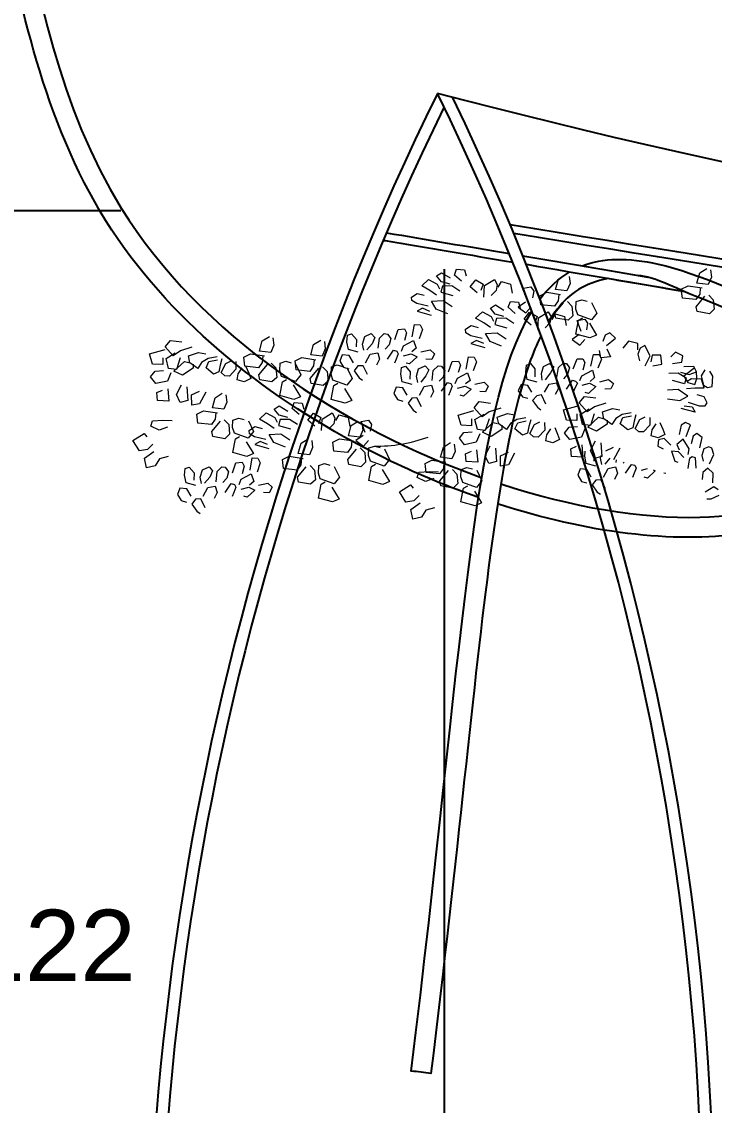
# Model space of a CAD drawing. Header units: metres. Extents: x 10 to 239, y 2 to 253.
# Drawn here: x 34.533 to 36.282, y 173.422 to 176.159 of the extents above; entities that cross this region are included whole.
import ezdxf

# ---------------------------------------------------------------- set-up
doc = ezdxf.new("R2010")
doc.units = ezdxf.units.M
doc.header["$MEASUREMENT"] = 0
doc.layers.get('Defpoints').update_dxf_attribs({"color": 9})
for name, color, linetype in [('-cotas', 252, 'Continuous'), ('1', 7, 'Continuous'), ('1CERCA', 252, 'Continuous'), ('1lianas', 9, 'Continuous')]:
    doc.layers.add(name, color=color, linetype=linetype)
doc.layers.add('bloques veg', color=7, linetype='Continuous', lineweight=0, true_color=0xbbd5a5)
doc.styles.get("Standard").update_dxf_attribs({"font": 'arial.ttf'})
doc.dimstyles.get("Standard").update_dxf_attribs({"dimtxt": 0.18, "dimasz": 0.18, "dimexe": 0.18, "dimexo": 0.0625, "dimgap": 0.09, "dimtad": 0, "dimtih": 1, "dimtoh": 1, "dimdec": 4, "dimzin": 0, "dimdsep": 46, "dimtxsty": 'Standard', "dimcen": 0.09, "dimadec": 0, "dimazin": 0, "dimtfac": 1, "dimtdec": 4, "dimtofl": 0, "dimtmove": 0, "dimatfit": 3, "dimfxl": 1, "dimtolj": 1, "dimtzin": 0, "dimarcsym": 0})

# ---------------------------------------------------------------- blocks, each defined once
blk = doc.blocks.new('A$C0C3707A3')
at = {"layer": 'bloques veg'}
for p, q in [((0.6417, 0.4901), (0.6459, 0.5017)), ((0.6459, 0.5017), (0.662, 0.5009)), ((0.662, 0.5009), (0.6656, 0.4883)), ((1.1335, 0.4979), (1.1476, 0.5069)), ((1.1549, 0.5038), (1.1568, 0.4893)), ((0.5764, 0.468), (0.5902, 0.4806)), ((0.5902, 0.4806), (0.6075, 0.4713)), ((0.6062, 0.4879), (0.6161, 0.4946)), ((0.6158, 0.4761), (0.6062, 0.4879)), ((0.6161, 0.4946), (0.6331, 0.4842)), ((0.6559, 0.4781), (0.6417, 0.4901)), ((0.6737, 0.4664), (0.6846, 0.4809)), ((0.6846, 0.4809), (0.6997, 0.4722)), ((0.7024, 0.4692), (0.7219, 0.4814)), ((0.7219, 0.4814), (0.7275, 0.4717)), ((0.8448, 0.4624), (0.8503, 0.483)), ((0.8717, 0.4889), (0.8736, 0.4744)), ((1.128, 0.4773), (1.1335, 0.4979)), ((1.1568, 0.4893), (1.1506, 0.4747)), ((0.5926, 0.459), (0.5764, 0.468)), ((0.6064, 0.4495), (0.5926, 0.459)), ((0.6075, 0.4713), (0.612, 0.462)), ((0.6181, 0.4673), (0.6149, 0.4554)), ((0.6332, 0.4714), (0.6158, 0.4761)), ((0.6369, 0.4681), (0.6181, 0.4673)), ((0.6528, 0.458), (0.6369, 0.4681)), ((0.6879, 0.4544), (0.6737, 0.4664)), ((0.6997, 0.4722), (0.6951, 0.4595)), ((0.7009, 0.4463), (0.7024, 0.4692)), ((0.7254, 0.4595), (0.7157, 0.4493)), ((0.7275, 0.4717), (0.7254, 0.4595)), ((0.7296, 0.4665), (0.736, 0.4776)), ((0.736, 0.4776), (0.7545, 0.4726)), ((0.7545, 0.4726), (0.7577, 0.4543)), ((0.7802, 0.4646), (0.795, 0.4676)), ((0.7883, 0.4426), (0.7802, 0.4646)), ((0.795, 0.4676), (0.8009, 0.459)), ((0.8009, 0.459), (0.7985, 0.4457)), ((0.8135, 0.4498), (0.827, 0.4567)), ((0.827, 0.4567), (0.855, 0.4527)), ((0.8674, 0.4598), (0.8448, 0.4624)), ((0.8736, 0.4744), (0.8674, 0.4598)), ((1.0967, 0.4647), (1.1102, 0.4716)), ((1.0989, 0.4467), (1.0967, 0.4647)), ((1.1102, 0.4716), (1.1382, 0.4675)), ((1.1506, 0.4747), (1.128, 0.4773)), ((1.1347, 0.4673), (1.1336, 0.4548)), ((0.5564, 0.4454), (0.5677, 0.4529)), ((0.5568, 0.4383), (0.5564, 0.4454)), ((0.5668, 0.4322), (0.5568, 0.4383)), ((0.5677, 0.4529), (0.5818, 0.4491)), ((0.5961, 0.4371), (0.6198, 0.4389)), ((0.6059, 0.4217), (0.5961, 0.4371)), ((0.6149, 0.4554), (0.6388, 0.449)), ((0.6198, 0.4389), (0.6376, 0.4272)), ((0.7502, 0.4261), (0.7544, 0.4377)), ((0.7544, 0.4377), (0.7705, 0.4369)), ((0.7844, 0.4367), (0.7701, 0.4266)), ((0.7705, 0.4369), (0.7741, 0.4243)), ((0.8157, 0.4318), (0.8135, 0.4498)), ((0.8504, 0.4399), (0.8429, 0.4292)), ((0.8437, 0.415), (0.861, 0.436)), ((0.8515, 0.4525), (0.8504, 0.4399)), ((0.8687, 0.4386), (0.8778, 0.4291)), ((0.8856, 0.4235), (0.8861, 0.4385)), ((0.8861, 0.4385), (0.8976, 0.4424)), ((0.8976, 0.4424), (0.9085, 0.4395)), ((0.9172, 0.4372), (0.9277, 0.4158)), ((1.1261, 0.444), (1.0989, 0.4467)), ((1.1336, 0.4548), (1.1261, 0.444)), ((1.1269, 0.4298), (1.1442, 0.4508)), ((1.1519, 0.4534), (1.161, 0.444)), ((1.161, 0.444), (1.1628, 0.4249)), ((0.5899, 0.4272), (0.5668, 0.4322)), ((0.5784, 0.4233), (0.5674, 0.4169)), ((0.5674, 0.4169), (0.5956, 0.4093)), ((0.593, 0.417), (0.5784, 0.4233)), ((0.6289, 0.4121), (0.6059, 0.4217)), ((0.6849, 0.404), (0.6988, 0.4166)), ((0.6988, 0.4166), (0.716, 0.4073)), ((0.7147, 0.424), (0.7246, 0.4306)), ((0.7243, 0.4121), (0.7147, 0.424)), ((0.7246, 0.4306), (0.7416, 0.4202)), ((0.7644, 0.4141), (0.7502, 0.4261)), ((0.7701, 0.4266), (0.7857, 0.4154)), ((0.7822, 0.4024), (0.7931, 0.4169)), ((0.7857, 0.4154), (0.7957, 0.4267)), ((0.7931, 0.4169), (0.8082, 0.4082)), ((0.8109, 0.4052), (0.8304, 0.4174)), ((0.8429, 0.4292), (0.8157, 0.4318)), ((0.8304, 0.4174), (0.836, 0.4078)), ((0.8381, 0.4025), (0.8445, 0.4136)), ((0.8458, 0.4051), (0.8437, 0.415)), ((0.8445, 0.4136), (0.863, 0.4087)), ((0.8778, 0.4291), (0.8796, 0.41)), ((0.8895, 0.412), (0.8856, 0.4235)), ((0.9277, 0.4158), (0.9171, 0.4023)), ((1.1289, 0.42), (1.1269, 0.4298)), ((1.1534, 0.4158), (1.1289, 0.42)), ((1.1628, 0.4249), (1.1534, 0.4158)), ((0.7011, 0.395), (0.6849, 0.404)), ((0.7149, 0.3855), (0.7011, 0.395)), ((0.716, 0.4073), (0.7205, 0.398)), ((0.7266, 0.4033), (0.7234, 0.3914)), ((0.7234, 0.3914), (0.7473, 0.385)), ((0.7417, 0.4074), (0.7243, 0.4121)), ((0.7454, 0.4041), (0.7266, 0.4033)), ((0.7613, 0.394), (0.7454, 0.4041)), ((0.7964, 0.3904), (0.7822, 0.4024)), ((0.8082, 0.4082), (0.8036, 0.3955)), ((0.8094, 0.3823), (0.8109, 0.4052)), ((0.8339, 0.3955), (0.8242, 0.3853)), ((0.836, 0.4078), (0.8339, 0.3955)), ((0.8702, 0.4009), (0.8458, 0.4051)), ((0.863, 0.4087), (0.8662, 0.3903)), ((0.8796, 0.41), (0.8702, 0.4009)), ((0.8861, 0.3734), (0.8912, 0.4011)), ((0.8887, 0.4006), (0.9035, 0.4036)), ((0.8968, 0.3787), (0.8887, 0.4006)), ((0.9171, 0.4023), (0.8895, 0.412)), ((0.8912, 0.4011), (0.8995, 0.4059)), ((0.9035, 0.4036), (0.9094, 0.3951)), ((0.9094, 0.3951), (0.907, 0.3818)), ((0.9129, 0.3953), (0.9275, 0.3716)), ((0.4286, 0.368), (0.4363, 0.3706)), ((0.4363, 0.3706), (0.4462, 0.3598)), ((0.4629, 0.3658), (0.4761, 0.3716)), ((0.4761, 0.3716), (0.4833, 0.3638)), ((0.4923, 0.3626), (0.5017, 0.3717)), ((0.5017, 0.3717), (0.5085, 0.371)), ((0.5085, 0.371), (0.5155, 0.3622)), ((0.5231, 0.3601), (0.5297, 0.3805)), ((0.5297, 0.3805), (0.5428, 0.3816)), ((0.5465, 0.3736), (0.5424, 0.3584)), ((0.5428, 0.3816), (0.5465, 0.3736)), ((0.5583, 0.3658), (0.5626, 0.3903)), ((0.5626, 0.3903), (0.574, 0.3895)), ((0.5785, 0.3802), (0.5724, 0.362)), ((0.574, 0.3895), (0.5785, 0.3802)), ((0.6649, 0.3815), (0.6762, 0.3889)), ((0.6653, 0.3744), (0.6649, 0.3815)), ((0.6753, 0.3682), (0.6653, 0.3744)), ((0.6762, 0.3889), (0.6903, 0.3851)), ((0.7046, 0.3732), (0.7283, 0.3749)), ((0.7144, 0.3577), (0.7046, 0.3732)), ((0.7283, 0.3749), (0.7461, 0.3632)), ((0.8929, 0.3727), (0.8786, 0.3626)), ((0.9143, 0.3658), (0.8861, 0.3734)), ((0.9275, 0.3716), (0.9143, 0.3658)), ((0.945, 0.3716), (0.9404, 0.3588)), ((0.9543, 0.3761), (0.945, 0.3716)), ((0.9656, 0.366), (0.9543, 0.3761)), ((0.0635, 0.3425), (0.0738, 0.3549)), ((0.0738, 0.3549), (0.0963, 0.3523)), ((0.2522, 0.335), (0.2578, 0.3556)), ((0.2578, 0.3556), (0.2718, 0.3646)), ((0.2791, 0.3615), (0.2811, 0.347)), ((0.3552, 0.3283), (0.3607, 0.349)), ((0.3607, 0.349), (0.3748, 0.358)), ((0.3821, 0.3549), (0.384, 0.3404)), ((0.4273, 0.3544), (0.4286, 0.368)), ((0.4303, 0.3396), (0.4273, 0.3544)), ((0.4462, 0.3598), (0.4457, 0.3448)), ((0.4589, 0.3506), (0.4629, 0.3658)), ((0.4614, 0.3383), (0.4589, 0.3506)), ((0.4777, 0.3514), (0.4674, 0.339)), ((0.4833, 0.3638), (0.4777, 0.3514)), ((0.4903, 0.3422), (0.4923, 0.3626)), ((0.512, 0.3491), (0.5039, 0.3408)), ((0.5155, 0.3622), (0.512, 0.3491)), ((0.5406, 0.3473), (0.5609, 0.3581)), ((0.5609, 0.3581), (0.5661, 0.3428)), ((0.6984, 0.3632), (0.6753, 0.3682)), ((0.6869, 0.3593), (0.6759, 0.3529)), ((0.6759, 0.3529), (0.7041, 0.3454)), ((0.7015, 0.353), (0.6869, 0.3593)), ((0.7374, 0.3481), (0.7144, 0.3577)), ((0.8786, 0.3626), (0.8942, 0.3514)), ((0.8942, 0.3514), (0.9042, 0.3627)), ((0.9476, 0.3511), (0.9656, 0.366)), ((0.9919, 0.3602), (0.98, 0.3459)), ((1.0104, 0.3552), (0.9919, 0.3602)), ((1.0104, 0.3424), (1.0104, 0.3552)), ((1.0245, 0.3514), (1.0149, 0.3459)), ((1.0353, 0.3311), (1.0245, 0.3514)), ((0.0316, 0.3278), (0.0631, 0.3368)), ((0.0378, 0.3075), (0.0316, 0.3278)), ((0.0795, 0.3243), (0.0635, 0.3425)), ((0.0653, 0.3188), (0.0834, 0.3302)), ((0.0939, 0.3344), (0.0795, 0.3243)), ((0.1169, 0.3422), (0.0939, 0.3344)), ((0.1098, 0.3243), (0.1303, 0.3316)), ((0.1303, 0.3316), (0.1447, 0.3289)), ((0.221, 0.3224), (0.2344, 0.3293)), ((0.2344, 0.3293), (0.2624, 0.3253)), ((0.2748, 0.3324), (0.2522, 0.335)), ((0.2811, 0.347), (0.2748, 0.3324)), ((0.3778, 0.3258), (0.3552, 0.3283)), ((0.384, 0.3404), (0.3778, 0.3258)), ((0.4182, 0.3289), (0.4136, 0.3162)), ((0.4318, 0.3276), (0.4182, 0.3289)), ((0.4499, 0.3344), (0.4303, 0.3396)), ((0.4405, 0.3125), (0.4318, 0.3276)), ((0.465, 0.3129), (0.4743, 0.3302)), ((0.4743, 0.3302), (0.4891, 0.3332)), ((0.4891, 0.3332), (0.4927, 0.3206)), ((0.5091, 0.3208), (0.5208, 0.3386)), ((0.5208, 0.3386), (0.5273, 0.3369)), ((0.5305, 0.3314), (0.5265, 0.3208)), ((0.5273, 0.3369), (0.5305, 0.3314)), ((0.5366, 0.3367), (0.5406, 0.3473)), ((0.5411, 0.3274), (0.5561, 0.3315)), ((0.5686, 0.3258), (0.5531, 0.3114)), ((0.5561, 0.3315), (0.5686, 0.3258)), ((0.5661, 0.3428), (0.5573, 0.3358)), ((0.5758, 0.3355), (0.5944, 0.3399)), ((0.5944, 0.3399), (0.6027, 0.3318)), ((0.6027, 0.3318), (0.5974, 0.3205)), ((0.6668, 0.3018), (0.6711, 0.3263)), ((0.6711, 0.3263), (0.6825, 0.3256)), ((0.9164, 0.3095), (0.9215, 0.3326)), ((0.9215, 0.3326), (0.9332, 0.333)), ((0.9332, 0.333), (0.9377, 0.3236)), ((0.9363, 0.3262), (0.9333, 0.341)), ((0.9554, 0.3281), (0.9363, 0.3262)), ((0.948, 0.344), (0.9554, 0.3281)), ((1.0149, 0.3459), (1.0106, 0.3342)), ((1.0106, 0.3342), (1.0139, 0.3205)), ((1.0252, 0.3105), (1.0353, 0.3311)), ((1.0392, 0.3324), (1.0368, 0.3191)), ((1.0566, 0.3324), (1.0392, 0.3324)), ((1.0588, 0.3143), (1.0566, 0.3324)), ((1.0861, 0.3384), (1.0767, 0.3293)), ((1.1005, 0.3311), (1.0861, 0.3384)), ((1.0984, 0.3188), (1.1005, 0.3311)), ((0.0585, 0.3066), (0.0378, 0.3075)), ((0.0587, 0.3205), (0.0585, 0.3066)), ((0.0704, 0.2988), (0.0653, 0.3188)), ((0.0806, 0.2937), (0.1022, 0.3135)), ((0.0936, 0.3205), (0.0861, 0.2969)), ((0.1022, 0.3135), (0.1109, 0.3112)), ((0.1131, 0.3106), (0.1098, 0.3243)), ((0.1287, 0.2994), (0.1131, 0.3106)), ((0.1193, 0.3078), (0.1194, 0.2996)), ((0.1365, 0.3113), (0.1287, 0.2994)), ((0.1492, 0.3195), (0.1365, 0.3113)), ((0.1454, 0.3008), (0.151, 0.3132)), ((0.1675, 0.3228), (0.1492, 0.3195)), ((0.151, 0.3132), (0.1683, 0.3168)), ((0.1735, 0.306), (0.1711, 0.2927)), ((0.177, 0.3191), (0.1735, 0.306)), ((0.1755, 0.2916), (0.185, 0.3099)), ((0.185, 0.3099), (0.1958, 0.3152)), ((0.2047, 0.314), (0.2053, 0.2987)), ((0.2231, 0.3044), (0.221, 0.3224)), ((0.2503, 0.3018), (0.2231, 0.3044)), ((0.2579, 0.3125), (0.2503, 0.3018)), ((0.2512, 0.2876), (0.2684, 0.3085)), ((0.2589, 0.3251), (0.2579, 0.3125)), ((0.2761, 0.3111), (0.2852, 0.3017)), ((0.293, 0.2961), (0.2936, 0.3111)), ((0.2936, 0.3111), (0.3051, 0.315)), ((0.3051, 0.315), (0.3159, 0.3121)), ((0.3239, 0.3158), (0.3374, 0.3226)), ((0.326, 0.2978), (0.3239, 0.3158)), ((0.3246, 0.3098), (0.3351, 0.2883)), ((0.3374, 0.3226), (0.3654, 0.3186)), ((0.3608, 0.3059), (0.3533, 0.2951)), ((0.3618, 0.3184), (0.3608, 0.3059)), ((0.379, 0.3045), (0.3881, 0.2951)), ((0.396, 0.2895), (0.3965, 0.3045)), ((0.3965, 0.3045), (0.408, 0.3084)), ((0.408, 0.3084), (0.4188, 0.3055)), ((0.4136, 0.3162), (0.4207, 0.3038)), ((0.4494, 0.3066), (0.4421, 0.2969)), ((0.46, 0.3072), (0.4494, 0.3066)), ((0.4693, 0.2896), (0.46, 0.3072)), ((0.4927, 0.3206), (0.487, 0.3081)), ((0.5265, 0.3208), (0.5231, 0.3124)), ((0.5358, 0.2904), (0.5371, 0.304)), ((0.5371, 0.304), (0.5448, 0.3066)), ((0.5448, 0.3066), (0.5547, 0.2958)), ((0.5531, 0.3114), (0.5465, 0.3131)), ((0.5714, 0.3018), (0.5846, 0.3076)), ((0.5846, 0.3076), (0.5918, 0.2998)), ((0.5974, 0.3205), (0.5859, 0.3212)), ((0.6008, 0.2986), (0.6102, 0.3077)), ((0.6102, 0.3077), (0.617, 0.307)), ((0.617, 0.307), (0.624, 0.2982)), ((0.6316, 0.2962), (0.6382, 0.3165)), ((0.6382, 0.3165), (0.6513, 0.3176)), ((0.655, 0.3097), (0.6509, 0.2945)), ((0.6513, 0.3176), (0.655, 0.3097)), ((0.687, 0.3162), (0.6809, 0.2981)), ((0.6825, 0.3256), (0.687, 0.3162)), ((0.7862, 0.2967), (0.7875, 0.3103)), ((0.7875, 0.3103), (0.7955, 0.314)), ((0.7955, 0.314), (0.8043, 0.3035)), ((0.818, 0.294), (0.8218, 0.3081)), ((0.8218, 0.3081), (0.8339, 0.3142)), ((0.8339, 0.3142), (0.8425, 0.3072)), ((0.8425, 0.3072), (0.8358, 0.2951)), ((0.8484, 0.2859), (0.8515, 0.306)), ((0.8515, 0.306), (0.8606, 0.314)), ((0.8606, 0.314), (0.8677, 0.3144)), ((0.8677, 0.3144), (0.8736, 0.3059)), ((0.8736, 0.3059), (0.8701, 0.2929)), ((0.8812, 0.3038), (0.8889, 0.3239)), ((0.8889, 0.3239), (0.9006, 0.3242)), ((0.9043, 0.3163), (0.9002, 0.3011)), ((0.9006, 0.3242), (0.9043, 0.3163)), ((0.9377, 0.3236), (0.9305, 0.3057)), ((1.0404, 0.3111), (1.0588, 0.3143)), ((1.08, 0.3156), (1.0984, 0.3188)), ((1.1227, 0.31), (1.1028, 0.3095)), ((1.1231, 0.306), (1.1115, 0.2974)), ((1.128, 0.2993), (1.1227, 0.31)), ((0.0344, 0.2817), (0.0433, 0.2932)), ((0.0433, 0.2932), (0.0599, 0.2946)), ((0.0751, 0.2905), (0.0683, 0.2737)), ((0.0861, 0.2969), (0.0704, 0.2988)), ((0.0982, 0.2855), (0.0806, 0.2937)), ((0.1194, 0.2996), (0.0982, 0.2855)), ((0.1607, 0.2885), (0.1454, 0.3008)), ((0.1711, 0.2927), (0.1607, 0.2885)), ((0.183, 0.2849), (0.1755, 0.2916)), ((0.1923, 0.2847), (0.183, 0.2849)), ((0.2053, 0.2987), (0.1923, 0.2847)), ((0.2077, 0.2771), (0.2098, 0.2894)), ((0.2098, 0.2894), (0.2176, 0.3012)), ((0.2253, 0.3038), (0.2311, 0.2906)), ((0.2311, 0.2906), (0.2352, 0.2802)), ((0.2532, 0.2777), (0.2512, 0.2876)), ((0.2871, 0.2826), (0.2777, 0.2735)), ((0.2852, 0.3017), (0.2871, 0.2826)), ((0.2969, 0.2846), (0.293, 0.2961)), ((0.3246, 0.2749), (0.2969, 0.2846)), ((0.3351, 0.2883), (0.3246, 0.2749)), ((0.3533, 0.2951), (0.326, 0.2978)), ((0.3541, 0.2809), (0.3714, 0.3019)), ((0.3881, 0.2951), (0.39, 0.276)), ((0.3998, 0.278), (0.396, 0.2895)), ((0.4207, 0.3038), (0.4316, 0.3009)), ((0.4275, 0.3031), (0.4381, 0.2817)), ((0.4421, 0.2969), (0.4523, 0.2826)), ((0.4523, 0.2826), (0.4593, 0.2783)), ((0.5388, 0.2756), (0.5358, 0.2904)), ((0.5547, 0.2958), (0.5542, 0.2808)), ((0.5674, 0.2866), (0.5714, 0.3018)), ((0.5699, 0.2743), (0.5674, 0.2866)), ((0.5862, 0.2874), (0.5759, 0.275)), ((0.5918, 0.2998), (0.5862, 0.2874)), ((0.5988, 0.2782), (0.6008, 0.2986)), ((0.6205, 0.2852), (0.6124, 0.2769)), ((0.624, 0.2982), (0.6205, 0.2852)), ((0.6451, 0.2728), (0.6491, 0.2833)), ((0.6491, 0.2833), (0.6694, 0.2942)), ((0.6694, 0.2942), (0.6746, 0.2788)), ((0.7892, 0.282), (0.7862, 0.2967)), ((0.8043, 0.3035), (0.8046, 0.2871)), ((0.8192, 0.2809), (0.818, 0.294)), ((0.8358, 0.2951), (0.8252, 0.2816)), ((0.8701, 0.2929), (0.8617, 0.2835)), ((0.8947, 0.2805), (0.8984, 0.2899)), ((0.8984, 0.2899), (0.9201, 0.3016)), ((0.9242, 0.2865), (0.9151, 0.2785)), ((0.9201, 0.3016), (0.9242, 0.2865)), ((0.9347, 0.2779), (0.9522, 0.2825)), ((0.9522, 0.2825), (0.9619, 0.2752)), ((1.0726, 0.2966), (1.0914, 0.2974)), ((1.0914, 0.2974), (1.1074, 0.2873)), ((1.0964, 0.2984), (1.1137, 0.2938)), ((1.1115, 0.2974), (1.1027, 0.2905)), ((1.1027, 0.2905), (1.1109, 0.2778)), ((1.1074, 0.2873), (1.1042, 0.2754)), ((1.1185, 0.2855), (1.11, 0.2797)), ((1.1137, 0.2938), (1.128, 0.2993)), ((1.1381, 0.2849), (1.1185, 0.2855)), ((1.125, 0.274), (1.1293, 0.2857)), ((1.1293, 0.2857), (1.1285, 0.2999)), ((1.1451, 0.3032), (1.1379, 0.2916)), ((1.1379, 0.2916), (1.1422, 0.2729)), ((1.1438, 0.2671), (1.1381, 0.2849)), ((1.161, 0.2912), (1.1547, 0.3006)), ((1.1601, 0.2705), (1.161, 0.2912)), ((0.0448, 0.2684), (0.0344, 0.2817)), ((0.0683, 0.2737), (0.0448, 0.2684)), ((0.0867, 0.2467), (0.0965, 0.2662)), ((0.1071, 0.2622), (0.1091, 0.2349)), ((0.2218, 0.2733), (0.2077, 0.2771)), ((0.2352, 0.2802), (0.2218, 0.2733)), ((0.2777, 0.2735), (0.2532, 0.2777)), ((0.2935, 0.246), (0.2986, 0.2737)), ((0.2986, 0.2737), (0.3069, 0.2785)), ((0.3204, 0.2679), (0.3349, 0.2442)), ((0.3561, 0.2711), (0.3541, 0.2809)), ((0.3806, 0.2669), (0.3561, 0.2711)), ((0.39, 0.276), (0.3806, 0.2669)), ((0.3965, 0.2393), (0.4016, 0.267)), ((0.4275, 0.2682), (0.3998, 0.278)), ((0.4016, 0.267), (0.4098, 0.2718)), ((0.4233, 0.2612), (0.4379, 0.2375)), ((0.4381, 0.2817), (0.4275, 0.2682)), ((0.5267, 0.2649), (0.5221, 0.2522)), ((0.5403, 0.2636), (0.5267, 0.2649)), ((0.5584, 0.2704), (0.5388, 0.2756)), ((0.549, 0.2485), (0.5403, 0.2636)), ((0.5735, 0.2489), (0.5828, 0.2662)), ((0.5828, 0.2662), (0.5976, 0.2692)), ((0.5976, 0.2692), (0.6012, 0.2566)), ((0.6176, 0.2569), (0.6293, 0.2747)), ((0.6293, 0.2747), (0.6358, 0.2729)), ((0.639, 0.2674), (0.635, 0.2569)), ((0.6358, 0.2729), (0.639, 0.2674)), ((0.6496, 0.2634), (0.6646, 0.2675)), ((0.6771, 0.2619), (0.6616, 0.2474)), ((0.6646, 0.2675), (0.6771, 0.2619)), ((0.6746, 0.2788), (0.6658, 0.2719)), ((0.6843, 0.2716), (0.7029, 0.2759)), ((0.7029, 0.2759), (0.7112, 0.2678)), ((0.7112, 0.2678), (0.7059, 0.2565)), ((0.777, 0.2713), (0.7714, 0.2588)), ((0.7906, 0.2699), (0.777, 0.2713)), ((0.8088, 0.2767), (0.7892, 0.282)), ((0.7986, 0.2562), (0.7906, 0.2699)), ((0.8242, 0.2563), (0.8332, 0.2725)), ((0.8332, 0.2725), (0.848, 0.2755)), ((0.8519, 0.264), (0.8451, 0.2518)), ((0.848, 0.2755), (0.8519, 0.264)), ((0.8679, 0.2632), (0.8797, 0.281)), ((0.8797, 0.281), (0.8862, 0.2792)), ((0.8843, 0.2635), (0.8812, 0.2561)), ((0.8897, 0.2748), (0.8843, 0.2635)), ((0.8862, 0.2792), (0.8897, 0.2748)), ((0.8992, 0.2711), (0.9142, 0.2752)), ((0.9264, 0.2685), (0.9122, 0.2548)), ((0.9142, 0.2752), (0.9264, 0.2685)), ((0.9565, 0.2639), (0.9448, 0.2635)), ((0.9619, 0.2752), (0.9565, 0.2639)), ((1.0917, 0.2636), (1.0704, 0.2623)), ((1.1042, 0.2754), (1.0803, 0.2818)), ((1.1114, 0.2502), (1.0917, 0.2636)), ((1.1086, 0.2661), (1.1253, 0.2674)), ((1.1109, 0.2778), (1.125, 0.274)), ((1.1253, 0.2674), (1.1438, 0.2671)), ((1.1422, 0.2729), (1.1503, 0.2684)), ((1.1503, 0.2684), (1.1601, 0.2705)), ((0.0469, 0.2504), (0.0587, 0.2554)), ((0.0486, 0.2348), (0.0469, 0.2504)), ((0.0689, 0.2585), (0.0715, 0.2334)), ((0.094, 0.2308), (0.0867, 0.2467)), ((0.1169, 0.2468), (0.1329, 0.2541)), ((0.1171, 0.2258), (0.1169, 0.2468)), ((0.1451, 0.252), (0.133, 0.2285)), ((0.1587, 0.2204), (0.1643, 0.2411)), ((0.1643, 0.2411), (0.1783, 0.2501)), ((0.1856, 0.247), (0.1876, 0.2325)), ((0.3218, 0.2384), (0.2935, 0.246)), ((0.3349, 0.2442), (0.3218, 0.2384)), ((0.4247, 0.2318), (0.3965, 0.2393)), ((0.5221, 0.2522), (0.5292, 0.2398)), ((0.5292, 0.2398), (0.5401, 0.2369)), ((0.5579, 0.2426), (0.5506, 0.2329)), ((0.5685, 0.2433), (0.5579, 0.2426)), ((0.5778, 0.2257), (0.5685, 0.2433)), ((0.6012, 0.2566), (0.5955, 0.2442)), ((0.635, 0.2569), (0.6316, 0.2485)), ((0.6616, 0.2474), (0.655, 0.2492)), ((0.7059, 0.2565), (0.6944, 0.2572)), ((0.7714, 0.2588), (0.7799, 0.2472)), ((0.7799, 0.2472), (0.7908, 0.2443)), ((0.8083, 0.2489), (0.7999, 0.2395)), ((0.7999, 0.2395), (0.8104, 0.2263)), ((0.8181, 0.2509), (0.8083, 0.2489)), ((0.8271, 0.2323), (0.8181, 0.2509)), ((0.8938, 0.2359), (0.9041, 0.2482)), ((0.9041, 0.2482), (0.9267, 0.2457)), ((0.9122, 0.2548), (0.9057, 0.2566)), ((1.0704, 0.2449), (1.0951, 0.2418)), ((1.0951, 0.2418), (1.1114, 0.2502)), ((1.1438, 0.2497), (1.1297, 0.2534)), ((1.1499, 0.2376), (1.1438, 0.2497)), ((0.0715, 0.2334), (0.0486, 0.2348)), ((0.1091, 0.2349), (0.094, 0.2308)), ((0.133, 0.2285), (0.1171, 0.2258)), ((0.1813, 0.2179), (0.1587, 0.2204)), ((0.1876, 0.2325), (0.1813, 0.2179)), ((0.2827, 0.2186), (0.2927, 0.2253)), ((0.2923, 0.2067), (0.2827, 0.2186)), ((0.2927, 0.2253), (0.3097, 0.2149)), ((0.3182, 0.2207), (0.3225, 0.2324)), ((0.3324, 0.2088), (0.3182, 0.2207)), ((0.3225, 0.2324), (0.3386, 0.2316)), ((0.3386, 0.2316), (0.3422, 0.219)), ((0.4379, 0.2375), (0.4247, 0.2318)), ((0.5506, 0.2329), (0.5608, 0.2186)), ((0.5608, 0.2186), (0.5678, 0.2144)), ((0.6512, 0.2096), (0.6827, 0.2186)), ((0.683, 0.2243), (0.6933, 0.2367)), ((0.6991, 0.2061), (0.683, 0.2243)), ((0.6933, 0.2367), (0.7159, 0.2341)), ((0.7364, 0.224), (0.7134, 0.2162)), ((0.8104, 0.2263), (0.8171, 0.221)), ((0.862, 0.2211), (0.8935, 0.2302)), ((0.8682, 0.2009), (0.862, 0.2211)), ((0.9099, 0.2176), (0.8938, 0.2359)), ((0.8956, 0.2121), (0.9138, 0.2235)), ((0.9242, 0.2277), (0.9099, 0.2176)), ((0.9472, 0.2355), (0.9242, 0.2277)), ((0.9401, 0.2177), (0.9607, 0.2249)), ((0.9434, 0.204), (0.9401, 0.2177)), ((0.9607, 0.2249), (0.9751, 0.2222)), ((1.1261, 0.2183), (1.0979, 0.2259)), ((1.104, 0.2312), (1.1197, 0.2293)), ((1.1117, 0.2385), (1.1342, 0.2313)), ((1.1197, 0.2293), (1.1261, 0.2183)), ((1.1342, 0.2313), (1.1459, 0.2316)), ((1.1459, 0.2316), (1.1499, 0.2376)), ((0.1274, 0.2079), (0.1409, 0.2147)), ((0.1296, 0.1898), (0.1274, 0.2079)), ((0.1409, 0.2147), (0.1689, 0.2107)), ((0.1644, 0.198), (0.1568, 0.1872)), ((0.1654, 0.2105), (0.1644, 0.198)), ((0.1826, 0.1966), (0.1917, 0.1872)), ((0.1995, 0.1816), (0.2, 0.1966)), ((0.2, 0.1966), (0.2116, 0.2005)), ((0.2116, 0.2005), (0.2224, 0.1976)), ((0.253, 0.1987), (0.2668, 0.2113)), ((0.2692, 0.1897), (0.253, 0.1987)), ((0.2668, 0.2113), (0.2841, 0.202)), ((0.2841, 0.202), (0.2886, 0.1926)), ((0.2946, 0.198), (0.2914, 0.186)), ((0.3097, 0.2021), (0.2923, 0.2067)), ((0.3135, 0.1987), (0.2946, 0.198)), ((0.3294, 0.1887), (0.3135, 0.1987)), ((0.3502, 0.197), (0.3611, 0.2116)), ((0.3645, 0.1851), (0.3502, 0.197)), ((0.3611, 0.2116), (0.3762, 0.2029)), ((0.3762, 0.2029), (0.3717, 0.1901)), ((0.3774, 0.177), (0.3789, 0.1998)), ((0.3789, 0.1998), (0.3985, 0.212)), ((0.3985, 0.212), (0.404, 0.2024)), ((0.404, 0.2024), (0.4019, 0.1902)), ((0.4061, 0.1972), (0.4126, 0.2083)), ((0.4126, 0.2083), (0.431, 0.2033)), ((0.431, 0.2033), (0.4343, 0.185)), ((0.4371, 0.1869), (0.4512, 0.1959)), ((0.4568, 0.1952), (0.4716, 0.1983)), ((0.4716, 0.1983), (0.4774, 0.1897)), ((0.6574, 0.1893), (0.6512, 0.2096)), ((0.6783, 0.2023), (0.6781, 0.1884)), ((0.6848, 0.2006), (0.703, 0.212)), ((0.6899, 0.1806), (0.6848, 0.2006)), ((0.7134, 0.2162), (0.6991, 0.2061)), ((0.7132, 0.2023), (0.7057, 0.1787)), ((0.7293, 0.2061), (0.7499, 0.2134)), ((0.7326, 0.1924), (0.7293, 0.2061)), ((0.7499, 0.2134), (0.7643, 0.2107)), ((0.7688, 0.2013), (0.7561, 0.1931)), ((0.7871, 0.2046), (0.7688, 0.2013)), ((0.7706, 0.195), (0.7878, 0.1986)), ((0.7966, 0.2009), (0.7931, 0.1878)), ((0.8046, 0.1917), (0.8153, 0.197)), ((0.8243, 0.1958), (0.8248, 0.1805)), ((0.8889, 0.2), (0.8682, 0.2009)), ((0.8891, 0.2139), (0.8889, 0.2)), ((0.9007, 0.1921), (0.8956, 0.2121)), ((0.911, 0.1871), (0.9326, 0.2069)), ((0.924, 0.2138), (0.9165, 0.1902)), ((0.9326, 0.2069), (0.9413, 0.2045)), ((0.9591, 0.1928), (0.9434, 0.204)), ((0.9497, 0.2011), (0.9498, 0.193)), ((0.9669, 0.2047), (0.9591, 0.1928)), ((0.9796, 0.2129), (0.9669, 0.2047)), ((0.9757, 0.1942), (0.9814, 0.2066)), ((0.9979, 0.2161), (0.9796, 0.2129)), ((0.9814, 0.2066), (0.9986, 0.2101)), ((1.0039, 0.1994), (1.0015, 0.1861)), ((1.0074, 0.2124), (1.0039, 0.1994)), ((1.0058, 0.1849), (1.0154, 0.2033)), ((1.0154, 0.2033), (1.0261, 0.2086)), ((1.0351, 0.2073), (1.0357, 0.1921)), ((1.0556, 0.1972), (1.0614, 0.184)), ((1.1067, 0.1979), (1.0981, 0.1921)), ((1.1169, 0.1929), (1.1067, 0.1979)), ((0.0356, 0.1831), (0.0386, 0.194)), ((0.0521, 0.1752), (0.0356, 0.1831)), ((0.0386, 0.194), (0.0598, 0.1952)), ((0.0689, 0.1812), (0.0521, 0.1752)), ((0.0598, 0.1952), (0.0784, 0.1949)), ((0.1568, 0.1872), (0.1296, 0.1898)), ((0.1577, 0.173), (0.1749, 0.194)), ((0.1917, 0.1872), (0.1936, 0.1681)), ((0.2034, 0.1701), (0.1995, 0.1816)), ((0.2416, 0.1738), (0.231, 0.1603)), ((0.2311, 0.1952), (0.2416, 0.1738)), ((0.2329, 0.1761), (0.2442, 0.1836)), ((0.2334, 0.169), (0.2329, 0.1761)), ((0.2442, 0.1836), (0.2584, 0.1798)), ((0.2829, 0.1802), (0.2692, 0.1897)), ((0.2914, 0.186), (0.3153, 0.1796)), ((0.4019, 0.1902), (0.3922, 0.18)), ((0.4316, 0.1663), (0.4371, 0.1869)), ((0.4604, 0.1783), (0.4542, 0.1637)), ((0.4649, 0.1733), (0.4568, 0.1952)), ((0.4585, 0.1928), (0.4604, 0.1783)), ((0.4774, 0.1897), (0.475, 0.1764)), ((0.6539, 0.1635), (0.6628, 0.175)), ((0.6781, 0.1884), (0.6574, 0.1893)), ((0.6628, 0.175), (0.6795, 0.1764)), ((0.7057, 0.1787), (0.6899, 0.1806)), ((0.7002, 0.1755), (0.7218, 0.1953)), ((0.7178, 0.1673), (0.7002, 0.1755)), ((0.739, 0.1814), (0.7178, 0.1673)), ((0.7218, 0.1953), (0.7305, 0.193)), ((0.7483, 0.1812), (0.7326, 0.1924)), ((0.7389, 0.1896), (0.739, 0.1814)), ((0.7561, 0.1931), (0.7483, 0.1812)), ((0.7649, 0.1826), (0.7706, 0.195)), ((0.7802, 0.1703), (0.7649, 0.1826)), ((0.7907, 0.1745), (0.7802, 0.1703)), ((0.7931, 0.1878), (0.7907, 0.1745)), ((0.795, 0.1734), (0.8046, 0.1917)), ((0.8248, 0.1805), (0.8118, 0.1665)), ((0.8293, 0.1712), (0.8372, 0.183)), ((0.8448, 0.1856), (0.8506, 0.1724)), ((0.8647, 0.175), (0.8736, 0.1866)), ((0.8751, 0.1618), (0.8647, 0.175)), ((0.8736, 0.1866), (0.8903, 0.188)), ((0.9055, 0.1839), (0.8987, 0.1671)), ((0.9165, 0.1902), (0.9007, 0.1921)), ((0.9286, 0.1789), (0.911, 0.1871)), ((0.9498, 0.193), (0.9286, 0.1789)), ((0.9911, 0.1819), (0.9757, 0.1942)), ((1.0015, 0.1861), (0.9911, 0.1819)), ((1.0133, 0.1783), (1.0058, 0.1849)), ((1.0226, 0.1781), (1.0133, 0.1783)), ((1.0357, 0.1921), (1.0226, 0.1781)), ((1.038, 0.1705), (1.0401, 0.1827)), ((1.0401, 0.1827), (1.048, 0.1946)), ((1.0614, 0.184), (1.0656, 0.1736)), ((1.0981, 0.1921), (1.0943, 0.1733)), ((1.1084, 0.1696), (1.1169, 0.1929)), ((1.1297, 0.1755), (1.1226, 0.1704)), ((1.1405, 0.1679), (1.1297, 0.1755)), ((0, 0.1543), (0.0223, 0.1681)), ((0.013, 0.1333), (0, 0.1543)), ((0.0223, 0.1681), (0.0277, 0.162)), ((0.1597, 0.1632), (0.1577, 0.173)), ((0.1841, 0.1589), (0.1597, 0.1632)), ((0.1936, 0.1681), (0.1841, 0.1589)), ((0.2, 0.1314), (0.2051, 0.1591)), ((0.231, 0.1603), (0.2034, 0.1701)), ((0.2051, 0.1591), (0.2134, 0.1639)), ((0.2268, 0.1533), (0.2414, 0.1296)), ((0.2434, 0.1629), (0.2334, 0.169)), ((0.2664, 0.1578), (0.2434, 0.1629)), ((0.2549, 0.1539), (0.2439, 0.1476)), ((0.2695, 0.1477), (0.2549, 0.1539)), ((0.2726, 0.1678), (0.2964, 0.1696)), ((0.2824, 0.1524), (0.2726, 0.1678)), ((0.3054, 0.1427), (0.2824, 0.1524)), ((0.2964, 0.1696), (0.3141, 0.1579)), ((0.3367, 0.151), (0.3508, 0.16)), ((0.3581, 0.1569), (0.36, 0.1424)), ((0.4003, 0.1537), (0.4138, 0.1606)), ((0.4025, 0.1357), (0.4003, 0.1537)), ((0.4138, 0.1606), (0.4418, 0.1566)), ((0.4542, 0.1637), (0.4316, 0.1663)), ((0.4382, 0.1564), (0.4372, 0.1438)), ((0.461, 0.1674), (0.4466, 0.1573)), ((0.4466, 0.1573), (0.4622, 0.1461)), ((0.4622, 0.1461), (0.4722, 0.1574)), ((0.6223, 0.1452), (0.6363, 0.1542)), ((0.6643, 0.1502), (0.6539, 0.1635)), ((0.6879, 0.1555), (0.6643, 0.1502)), ((0.6947, 0.1723), (0.6879, 0.1555)), ((0.8025, 0.1667), (0.795, 0.1734)), ((0.8118, 0.1665), (0.8025, 0.1667)), ((0.8272, 0.1589), (0.8293, 0.1712)), ((0.8413, 0.1551), (0.8272, 0.1589)), ((0.8548, 0.162), (0.8413, 0.1551)), ((0.8506, 0.1724), (0.8548, 0.162)), ((0.8987, 0.1671), (0.8751, 0.1618)), ((0.917, 0.1401), (0.9269, 0.1595)), ((0.9375, 0.1555), (0.9394, 0.1283)), ((1.0521, 0.1667), (1.038, 0.1705)), ((1.0529, 0.1623), (1.0519, 0.1498)), ((1.0656, 0.1736), (1.0521, 0.1667)), ((1.0641, 0.1651), (1.0529, 0.1623)), ((1.0781, 0.1521), (1.0641, 0.1651)), ((1.1023, 0.1642), (1.0901, 0.1535)), ((1.0901, 0.1535), (1.0943, 0.1431)), ((1.1145, 0.1447), (1.1023, 0.1642)), ((1.1226, 0.1704), (1.1185, 0.1552)), ((1.1361, 0.147), (1.1405, 0.1679)), ((0.0289, 0.1361), (0.013, 0.1333)), ((0.0231, 0.119), (0.0419, 0.1326)), ((0.0399, 0.147), (0.0289, 0.1361)), ((0.2283, 0.1239), (0.2, 0.1314)), ((0.2439, 0.1476), (0.2721, 0.14)), ((0.3312, 0.1303), (0.3367, 0.151)), ((0.3538, 0.1278), (0.3312, 0.1303)), ((0.36, 0.1424), (0.3538, 0.1278)), ((0.4297, 0.1331), (0.4025, 0.1357)), ((0.4372, 0.1438), (0.4297, 0.1331)), ((0.4305, 0.1189), (0.4478, 0.1398)), ((0.4555, 0.1424), (0.4646, 0.133)), ((0.4646, 0.133), (0.4664, 0.1139)), ((0.4724, 0.1274), (0.4729, 0.1424)), ((0.4729, 0.1424), (0.4844, 0.1463)), ((0.4844, 0.1463), (0.4953, 0.1434)), ((0.5039, 0.1411), (0.5145, 0.1196)), ((0.6167, 0.1246), (0.6223, 0.1452)), ((0.6456, 0.1366), (0.6393, 0.122)), ((0.6436, 0.1511), (0.6456, 0.1366)), ((0.6665, 0.1322), (0.6783, 0.1372)), ((0.6681, 0.1166), (0.6665, 0.1322)), ((0.6884, 0.1403), (0.691, 0.1151)), ((0.7062, 0.1285), (0.7161, 0.148)), ((0.7267, 0.144), (0.7286, 0.1167)), ((0.7365, 0.1286), (0.7524, 0.1359)), ((0.7646, 0.1338), (0.7525, 0.1103)), ((0.8773, 0.1437), (0.8891, 0.1487)), ((0.8789, 0.1282), (0.8773, 0.1437)), ((0.8992, 0.1518), (0.9018, 0.1267)), ((0.9056, 0.1288), (0.9065, 0.1387)), ((0.9244, 0.1241), (0.917, 0.1401)), ((0.9244, 0.1339), (0.9239, 0.1193)), ((0.9473, 0.1401), (0.9632, 0.1475)), ((0.9754, 0.1454), (0.9633, 0.1219)), ((1.0519, 0.1498), (1.0622, 0.1447)), ((1.0931, 0.1387), (1.0795, 0.1401)), ((1.0795, 0.1401), (1.0857, 0.1198)), ((1.1041, 0.1277), (1.0931, 0.1387)), ((1.1127, 0.1335), (1.1145, 0.1447)), ((1.1437, 0.145), (1.1402, 0.132)), ((1.1402, 0.132), (1.143, 0.1207)), ((1.1541, 0.1492), (1.1437, 0.145)), ((1.1603, 0.1463), (1.1541, 0.1492)), ((1.1554, 0.1151), (1.1639, 0.1337)), ((1.1639, 0.1337), (1.1603, 0.1463)), ((0.0271, 0.0993), (0.0231, 0.119)), ((0.0531, 0.1179), (0.0447, 0.1039)), ((0.0706, 0.1225), (0.0531, 0.1179)), ((0.1996, 0.0908), (0.2062, 0.1111)), ((0.2062, 0.1111), (0.2193, 0.1123)), ((0.2193, 0.1123), (0.223, 0.1043)), ((0.2414, 0.1296), (0.2283, 0.1239)), ((0.2349, 0.0965), (0.2391, 0.121)), ((0.2391, 0.121), (0.2505, 0.1202)), ((0.255, 0.1109), (0.249, 0.0927)), ((0.2505, 0.1202), (0.255, 0.1109)), ((0.2999, 0.1178), (0.3134, 0.1247)), ((0.3021, 0.0998), (0.2999, 0.1178)), ((0.3134, 0.1247), (0.3414, 0.1206)), ((0.3379, 0.1204), (0.3368, 0.1079)), ((0.3725, 0.1065), (0.384, 0.1104)), ((0.384, 0.1104), (0.3949, 0.1075)), ((0.4325, 0.109), (0.4305, 0.1189)), ((0.457, 0.1048), (0.4325, 0.109)), ((0.4664, 0.1139), (0.457, 0.1048)), ((0.4763, 0.1159), (0.4724, 0.1274)), ((0.5039, 0.1062), (0.4763, 0.1159)), ((0.478, 0.105), (0.4862, 0.1098)), ((0.5145, 0.1196), (0.5039, 0.1062)), ((0.5855, 0.112), (0.5989, 0.1189)), ((0.5876, 0.094), (0.5855, 0.112)), ((0.5989, 0.1189), (0.6269, 0.1149)), ((0.6393, 0.122), (0.6167, 0.1246)), ((0.6234, 0.1146), (0.6224, 0.1021)), ((0.691, 0.1151), (0.6681, 0.1166)), ((0.7136, 0.1126), (0.7062, 0.1285)), ((0.7286, 0.1167), (0.7136, 0.1126)), ((0.7367, 0.1076), (0.7365, 0.1286)), ((0.7525, 0.1103), (0.7367, 0.1076)), ((0.9018, 0.1267), (0.8789, 0.1282)), ((0.9086, 0.1141), (0.9056, 0.1288)), ((0.9281, 0.1088), (0.9086, 0.1141)), ((0.9394, 0.1283), (0.9244, 0.1241)), ((0.9371, 0.125), (0.9385, 0.1301)), ((0.9396, 0.1127), (0.9371, 0.125)), ((0.9557, 0.1255), (0.9456, 0.1134)), ((0.9686, 0.1166), (0.9691, 0.1219)), ((0.9846, 0.1177), (0.9822, 0.1153)), ((0.9873, 0.0953), (0.9991, 0.1131)), ((0.9991, 0.1131), (1.0056, 0.1113)), ((1.0056, 0.1113), (1.0088, 0.1058)), ((1.0857, 0.1198), (1.0922, 0.118)), ((1.1135, 0.1147), (1.1122, 0.1057)), ((1.1153, 0.1258), (1.1135, 0.1147)), ((1.1208, 0.129), (1.1153, 0.1258)), ((1.1273, 0.1273), (1.1208, 0.129)), ((1.1286, 0.106), (1.1273, 0.1273)), ((0.0447, 0.1039), (0.0271, 0.0993)), ((0.1038, 0.0851), (0.1052, 0.0987)), ((0.1052, 0.0987), (0.1128, 0.1013)), ((0.1128, 0.1013), (0.1227, 0.0905)), ((0.1227, 0.0905), (0.1222, 0.0755)), ((0.1354, 0.0813), (0.1395, 0.0965)), ((0.1395, 0.0965), (0.1527, 0.1022)), ((0.1527, 0.1022), (0.1599, 0.0945)), ((0.1599, 0.0945), (0.1542, 0.082)), ((0.1669, 0.0728), (0.1689, 0.0932)), ((0.1689, 0.0932), (0.1783, 0.1023)), ((0.1783, 0.1023), (0.1851, 0.1017)), ((0.1851, 0.1017), (0.192, 0.0928)), ((0.192, 0.0928), (0.1885, 0.0798)), ((0.2171, 0.078), (0.2375, 0.0888)), ((0.223, 0.1043), (0.2189, 0.0891)), ((0.2375, 0.0888), (0.2427, 0.0735)), ((0.3293, 0.0971), (0.3021, 0.0998)), ((0.3368, 0.1079), (0.3293, 0.0971)), ((0.3302, 0.0829), (0.3474, 0.1039)), ((0.3551, 0.1065), (0.3642, 0.0971)), ((0.3642, 0.0971), (0.366, 0.078)), ((0.372, 0.0915), (0.3725, 0.1065)), ((0.3759, 0.08), (0.372, 0.0915)), ((0.4036, 0.1051), (0.4141, 0.0837)), ((0.4729, 0.0773), (0.478, 0.105)), ((0.4997, 0.0992), (0.5143, 0.0755)), ((0.57, 0.0838), (0.5729, 0.0947)), ((0.5729, 0.0947), (0.5942, 0.0959)), ((0.6148, 0.0914), (0.5876, 0.094)), ((0.5942, 0.0959), (0.6128, 0.0956)), ((0.6224, 0.1021), (0.6148, 0.0914)), ((0.6157, 0.0772), (0.6329, 0.0981)), ((0.6406, 0.1007), (0.6497, 0.0913)), ((0.6497, 0.0913), (0.6516, 0.0722)), ((0.6575, 0.0857), (0.658, 0.1007)), ((0.658, 0.1007), (0.6696, 0.1046)), ((0.6696, 0.1046), (0.6804, 0.1017)), ((0.6891, 0.0994), (0.6996, 0.0779)), ((0.8964, 0.1034), (0.8918, 0.0906)), ((0.8918, 0.0906), (0.899, 0.0782)), ((0.91, 0.102), (0.8964, 0.1034)), ((0.9188, 0.0869), (0.91, 0.102)), ((0.9433, 0.0873), (0.9526, 0.1046)), ((0.9526, 0.1046), (0.9674, 0.1076)), ((0.971, 0.095), (0.9653, 0.0826)), ((0.9674, 0.1076), (0.971, 0.095)), ((1.0048, 0.0953), (1.0014, 0.0869)), ((1.0088, 0.1058), (1.0048, 0.0953)), ((1.0193, 0.1018), (1.0315, 0.1052)), ((1.0313, 0.0858), (1.0248, 0.0876)), ((1.0468, 0.1003), (1.0313, 0.0858)), ((1.0427, 0.1022), (1.0468, 0.1003)), ((1.068, 0.0954), (1.0642, 0.0956)), ((1.1426, 0.0976), (1.1413, 0.084)), ((1.152, 0.1067), (1.1426, 0.0976)), ((1.1633, 0.0967), (1.152, 0.1067)), ((1.1627, 0.0771), (1.1633, 0.0967)), ((0.1069, 0.0703), (0.1038, 0.0851)), ((0.1264, 0.0651), (0.1069, 0.0703)), ((0.1379, 0.069), (0.1354, 0.0813)), ((0.1542, 0.082), (0.1439, 0.0697)), ((0.1885, 0.0798), (0.1805, 0.0715)), ((0.1856, 0.0515), (0.1974, 0.0693)), ((0.1974, 0.0693), (0.2039, 0.0676)), ((0.2039, 0.0676), (0.207, 0.0621)), ((0.2131, 0.0674), (0.2171, 0.078)), ((0.2427, 0.0735), (0.2338, 0.0665)), ((0.2524, 0.0662), (0.271, 0.0705)), ((0.271, 0.0705), (0.2793, 0.0625)), ((0.3322, 0.0731), (0.3302, 0.0829)), ((0.3566, 0.0689), (0.3322, 0.0731)), ((0.366, 0.078), (0.3566, 0.0689)), ((0.3725, 0.0413), (0.3776, 0.0691)), ((0.4035, 0.0703), (0.3759, 0.08)), ((0.3776, 0.0691), (0.3859, 0.0738)), ((0.4141, 0.0837), (0.4035, 0.0703)), ((0.5011, 0.0697), (0.4729, 0.0773)), ((0.5143, 0.0755), (0.5011, 0.0697)), ((0.5344, 0.055), (0.5567, 0.0688)), ((0.5567, 0.0688), (0.5621, 0.0627)), ((0.5865, 0.0759), (0.57, 0.0838)), ((0.6033, 0.0819), (0.5865, 0.0759)), ((0.6177, 0.0673), (0.6157, 0.0772)), ((0.6422, 0.0631), (0.6177, 0.0673)), ((0.6516, 0.0722), (0.6422, 0.0631)), ((0.6614, 0.0742), (0.6575, 0.0857)), ((0.6891, 0.0645), (0.6614, 0.0742)), ((0.6631, 0.0633), (0.6714, 0.068)), ((0.6996, 0.0779), (0.6891, 0.0645)), ((0.899, 0.0782), (0.9098, 0.0753)), ((0.9277, 0.081), (0.9204, 0.0713)), ((0.9204, 0.0713), (0.9305, 0.057)), ((0.9383, 0.0817), (0.9277, 0.081)), ((0.9475, 0.0641), (0.9383, 0.0817)), ((1.1474, 0.0591), (1.1642, 0.0697)), ((1.1642, 0.0697), (1.1731, 0.0638)), ((0.0947, 0.0596), (0.0901, 0.0469)), ((0.0901, 0.0469), (0.0973, 0.0345)), ((0.1083, 0.0583), (0.0947, 0.0596)), ((0.117, 0.0431), (0.1083, 0.0583)), ((0.1416, 0.0435), (0.1509, 0.0608)), ((0.1509, 0.0608), (0.1656, 0.0639)), ((0.1692, 0.0513), (0.1636, 0.0388)), ((0.1656, 0.0639), (0.1692, 0.0513)), ((0.203, 0.0515), (0.1996, 0.0431)), ((0.207, 0.0621), (0.203, 0.0515)), ((0.2176, 0.0581), (0.2327, 0.0622)), ((0.2296, 0.0421), (0.2231, 0.0438)), ((0.2451, 0.0565), (0.2296, 0.0421)), ((0.2327, 0.0622), (0.2451, 0.0565)), ((0.2739, 0.0511), (0.2625, 0.0519)), ((0.2793, 0.0625), (0.2739, 0.0511)), ((0.3993, 0.0632), (0.4139, 0.0396)), ((0.5474, 0.034), (0.5344, 0.055)), ((0.5743, 0.0478), (0.5633, 0.0368)), ((0.658, 0.0356), (0.6631, 0.0633)), ((0.6849, 0.0575), (0.6994, 0.0338)), ((0.9305, 0.057), (0.9375, 0.0528)), ((1.1586, 0.0444), (1.1504, 0.0443)), ((1.1745, 0.0518), (1.1586, 0.0444)), ((0.0973, 0.0345), (0.1081, 0.0316)), ((0.1259, 0.0373), (0.1187, 0.0276)), ((0.1187, 0.0276), (0.1288, 0.0132)), ((0.1366, 0.0379), (0.1259, 0.0373)), ((0.1458, 0.0203), (0.1366, 0.0379)), ((0.4007, 0.0338), (0.3725, 0.0413)), ((0.4139, 0.0396), (0.4007, 0.0338)), ((0.5633, 0.0368), (0.5474, 0.034)), ((0.5575, 0.0197), (0.5763, 0.0333)), ((0.605, 0.0233), (0.5875, 0.0186)), ((0.6863, 0.028), (0.658, 0.0356)), ((0.6994, 0.0338), (0.6863, 0.028)), ((0.1288, 0.0132), (0.1358, 0.009)), ((0.5615, 0), (0.5575, 0.0197)), ((0.5791, 0.0046), (0.5615, 0)), ((0.5875, 0.0186), (0.5791, 0.0046))]:
    blk.add_line(p, q, dxfattribs=at)
blk.add_arc((0.4855, 0.4545), 0.3083, 269.5704, 290.0425, dxfattribs=at)
blk = doc.blocks.new('*D90')
at = {"layer": '-cotas', "color": 0, "lineweight": -2, "transparency": 16777216}
for p, q in [((35.5997, 175.5332), (35.5997, 162.1857)), ((89.3642, 175.5332), (89.3642, 162.1857)), ((35.7797, 162.3657), (58.2102, 162.3657)), ((89.1842, 162.3657), (59.8709, 162.3657))]:
    blk.add_line(p, q, dxfattribs=at)
at = {"layer": '-cotas', "color": 0, "transparency": 16777216}
for points in [[(35.7797, 162.3957), (35.7797, 162.3357), (35.5997, 162.3657)], [(89.1842, 162.3957), (89.1842, 162.3357), (89.3642, 162.3657)]]:
    blk.add_solid(points, dxfattribs=at)
at = {"layer": 'Defpoints', "color": 0, "transparency": 16777216}
for p in [(35.5997, 175.5957), (89.3642, 175.5957), (89.3642, 162.3657)]:
    blk.add_point(p, dxfattribs=at)
at = {"layer": '-cotas', "color": 0, "transparency": 16777216, "insert": (59.0405, 162.3657), "char_height": 0.3, "attachment_point": 5}
blk.add_mtext('\\A1;53.7645', dxfattribs=at)
blk = doc.blocks.new('*D101')
at = {"layer": '1CERCA', "color": 0, "lineweight": -2, "ltscale": 0.002, "transparency": 16777216}
for p, q in [((34.783, 175.6804), (34.2564, 175.6804)), ((34.4364, 175.5004), (34.4364, 174.0063)), ((34.4364, 172.1482), (34.4364, 173.6424)), ((34.783, 171.9682), (34.2564, 171.9682))]:
    blk.add_line(p, q, dxfattribs=at)
at = {"layer": '1CERCA', "color": 0, "ltscale": 0.002, "transparency": 16777216}
for points in [[(34.4064, 175.5004), (34.4664, 175.5004), (34.4364, 175.6804)], [(34.4064, 172.1482), (34.4664, 172.1482), (34.4364, 171.9682)]]:
    blk.add_solid(points, dxfattribs=at)
at = {"layer": 'Defpoints', "color": 0, "ltscale": 0.002, "transparency": 16777216}
for p in [(34.4364, 175.6804), (34.8455, 175.6804), (34.8455, 171.9682)]:
    blk.add_point(p, dxfattribs=at)
at = {"layer": '1CERCA', "color": 0, "lineweight": 0, "ltscale": 0.002, "transparency": 16777216, "insert": (34.4364, 173.8243), "char_height": 0.18, "attachment_point": 5}
blk.add_mtext('\\A1;3.7122', dxfattribs=at)

msp = doc.modelspace()

# ---------------------------------------------------------------- linework, layer by layer
at = {"layer": '1'}
for centre, radius, start, end in [((41.98023, 172.82931), 7.12988, 153.797092, 186.8536), ((29.66016, 173.08471), 6.59158, 345.40604, 26.031498), ((29.66016, 173.08471), 6.62158, 345.650562, 25.808223), ((41.98023, 172.82931), 7.09988, 153.986016, 186.8536)]:
    msp.add_arc(centre, radius, start, end, dxfattribs=at)
for points, knots in [([(43.83723, 175.17676), (42.74373, 175.10532), (42.4845, 175.11293), (42.22191, 175.11942), (39.21051, 175.26572), (37.11718, 175.57258), (35.58305, 175.97753)], [0.22882457, 0.22882457, 0.22882457, 0.22882457, 0.25116457, 0.25116457, 0.25116457, 0.51762988, 0.51762988, 0.51762988, 0.51762988]), ([(35.44601, 175.60641), (35.4476, 175.60615), (35.44919, 175.60588), (35.45078, 175.60561), (35.55554, 175.58804), (35.66408, 175.56961), (35.77293, 175.55108)], [-0.00360847, -0.00360847, -0.00360847, -0.00360847, 0, 0, 0, 0.23773818, 0.23773818, 0.23773818, 0.23773818])]:
    msp.add_open_spline(points, degree=3, knots=knots, dxfattribs=at)
for points in [[(37.4281, 175.38046), (36.97499, 175.45028), (36.43504, 175.53651), (35.76659, 175.64535)], [(35.45409, 175.62534), (35.55496, 175.60842), (35.65933, 175.59071), (35.76409, 175.57287)], [(37.43709, 175.35884), (36.98419, 175.42857), (36.44439, 175.51474), (35.77566, 175.62361)], [(35.79872, 175.56734), (35.90643, 175.54879), (36.01218, 175.53066), (36.11406, 175.51336)], [(35.80744, 175.54566), (35.94551, 175.52185), (36.07995, 175.49881), (36.20679, 175.47741)], [(36.02727, 175.50778), (36.08298, 175.49831), (36.13803, 175.48898), (36.19195, 175.47989)]]:
    msp.add_open_spline(points, degree=3, dxfattribs=at)
at = {"layer": '1lianas'}
for points, knots in [([(35.68674, 174.95662), (35.61323, 174.98237), (35.53923, 175.01292), (35.208, 175.17212), (34.96135, 175.35298), (34.61588, 175.82929), (34.54344, 176.13114), (34.45626, 176.5626), (34.42871, 176.71685), (34.36336, 176.88671), (34.33448, 176.93143), (34.27599, 176.97561), (34.24617, 176.98446), (34.15846, 176.98385), (34.10316, 176.97297), (33.89465, 176.91056), (33.70804, 176.82602), (33.28502, 176.67927), (33.04752, 176.61691), (32.21464, 176.62705), (31.58512, 177.01061), (30.87451, 177.67455), (30.69018, 177.88368), (30.38, 178.29258), (30.25089, 178.49269), (30.02256, 178.85451), (29.92423, 179.01482), (29.64717, 179.37599), (29.52095, 179.36821), (29.22826, 179.26009), (29.1021, 179.19335), (28.8125, 179.13269), (28.65086, 179.13926), (28.30136, 179.28818), (28.11378, 179.42897), (27.49365, 180.1391), (26.99958, 181.0199), (26.60283, 181.70848), (26.53613, 181.82824), (26.44984, 181.93805), (26.42261, 181.96089), (26.38739, 181.97532), (26.37745, 181.97573), (26.33987, 181.95866), (26.31322, 181.93755), (26.25063, 181.85972), (26.21477, 181.80378), (26.06309, 181.52235), (25.91823, 181.17288), (25.64707, 180.44131), (25.56802, 180.22276), (25.48072, 179.97736), (25.46502, 179.98294), (25.44931, 179.98853), (25.43361, 179.99411), (26.26605, 182.33405), (26.43553, 182.14654), (28.00776, 179.28944), (29.0394, 179.07598), (29.72368, 179.72636), (30.5156, 177.8544), (32.81607, 176.13847), (34.63977, 177.6237), (34.41828, 175.73345), (35.34523, 175.13106), (35.69493, 175.00677)], [0, 0, 0, 0, 0.1314288, 0.1314288, 0.59485, 0.59485, 1.0813163, 1.0813163, 1.400356, 1.400356, 1.5915712, 1.5915712, 1.7473167, 1.7473167, 1.9030621, 1.9030621, 2.259008, 2.259008, 2.6149538, 2.6149538, 3.4372464, 3.4372464, 3.7765557, 3.7765557, 4.115865, 4.115865, 4.4668949, 4.4668949, 5.2149249, 5.2149249, 5.683946, 5.683946, 6.152967, 6.152967, 6.6219881, 6.6219881, 7.5709751, 7.5709751, 7.8077811, 7.8077811, 7.9339353, 7.9339353, 8.038744, 8.038744, 8.1435527, 8.1435527, 8.2483615, 8.2483615, 8.5391665, 8.5391665, 8.6441049, 8.6441049, 8.6441049, 9.6441049, 9.6441049, 9.6441049, 10.6441049, 11.6441049, 12.6441049, 13.6441049, 14.6441049, 15.6441049, 16.6441049, 17.6441049, 18.2829558, 18.2829558, 18.2829558, 18.2829558]), ([(35.94807, 175.54168), (36.00092, 175.56228), (36.40084, 175.57002), (37.33755, 174.83343), (37.90847, 174.5512)], [8.1409763, 8.1409763, 8.1409763, 8.1409763, 8.3015117, 9.1582903, 9.1582903, 9.1582903, 9.1582903]), ([(36.01381, 175.5102), (35.95276, 175.4963), (35.91855, 175.47448), (35.87796, 175.42313), (35.87063, 175.4125), (35.8635, 175.40074)], [5.42138098, 5.42138098, 5.42138098, 5.42138098, 5.58099338, 5.58099338, 5.6172325, 5.6172325, 5.6172325, 5.6172325]), ([(37.91902, 174.49051), (37.86393, 174.51684), (37.80698, 174.54638), (37.40304, 174.76769), (37.00563, 175.04284), (36.50963, 175.33722), (36.36582, 175.4142), (36.17422, 175.48851), (36.13615, 175.51345), (36.08818, 175.51776)], [4.42851405, 4.42851405, 4.42851405, 4.42851405, 4.51090086, 4.51090086, 4.99806816, 4.99806816, 5.2209598, 5.2209598, 5.35791949, 5.35791949, 5.35791949, 5.35791949]), ([(35.84447, 175.36577), (35.82373, 175.32349), (35.8048, 175.27055), (35.76031, 175.10291), (35.73761, 174.97089), (35.67315, 174.48988), (35.63481, 174.05608), (35.5663, 173.502), (35.54976, 173.50404), (35.53322, 173.50609), (35.51668, 173.50813), (35.64666, 174.55935), (35.66775, 175.17734), (35.82128, 175.42768)], [5.6502397, 5.6502397, 5.6502397, 5.6502397, 5.7610102, 5.7610102, 5.941027, 5.941027, 6.3015117, 6.3015117, 6.3015117, 7.3015117, 7.3015117, 7.3015117, 7.986545, 7.986545, 7.986545, 7.986545]), ([(36.83876, 175.13907), (36.67803, 175.03181), (36.41814, 174.84902), (35.92382, 174.9311), (35.74289, 174.99038)], [1.39783202, 1.39783202, 1.39783202, 1.39783202, 2, 2.33188706, 2.33188706, 2.33188706, 2.33188706]), ([(36.88589, 175.1096), (36.82391, 175.06868), (36.75971, 175.02464), (36.593, 174.93037), (36.48437, 174.88414), (36.1798, 174.84049), (35.96108, 174.86736), (35.73483, 174.94043)], [1.37335988, 1.37335988, 1.37335988, 1.37335988, 1.60875675, 1.60875675, 1.92108175, 1.92108175, 2.32718366, 2.32718366, 2.32718366, 2.32718366])]:
    msp.add_open_spline(points, degree=3, knots=knots, dxfattribs=at)
msp.add_open_spline([(35.84184, 175.45793), (35.86416, 175.48747), (35.88908, 175.51036), (35.91719, 175.52677)], degree=3, dxfattribs=at)

# ---------------------------------------------------------------- block references
at = {"layer": 'bloques veg', "color": 2, "xscale": 1.260409816243446, "yscale": 1.260409816243446, "zscale": 1.260409816243446, "rotation": 359.6145960760396}
msp.add_blockref('A$C0C3707A3', (34.81265, 174.90639), dxfattribs=at)

# ---------------------------------------------------------------- dimensions: what is measured, and where the dimension line sits
at = {"layer": '-cotas'}
dim = msp.add_linear_dim(base=(89.36416, 162.36569), p1=(35.59966, 175.59571), p2=(89.36416, 175.59571), angle=0, dimstyle='Standard', override={"dimtxt": 0.3}, dxfattribs=at)
dim.commit()
dim.dimension.update_dxf_attribs({"geometry": '*D90', "text_midpoint": (59.04055, 162.36569), "dimtype": 161})
at = {"layer": '1CERCA', "lineweight": 0, "ltscale": 0.002}
dim = msp.add_aligned_dim(p1=(34.8455, 171.96822), p2=(34.8455, 175.68044), distance=0.40914, dimstyle='Standard', dxfattribs=at)
dim.commit()
dim.dimension.update_dxf_attribs({"geometry": '*D101', "text_midpoint": (34.43636, 173.82433)})

doc.saveas('drawing.dxf')
